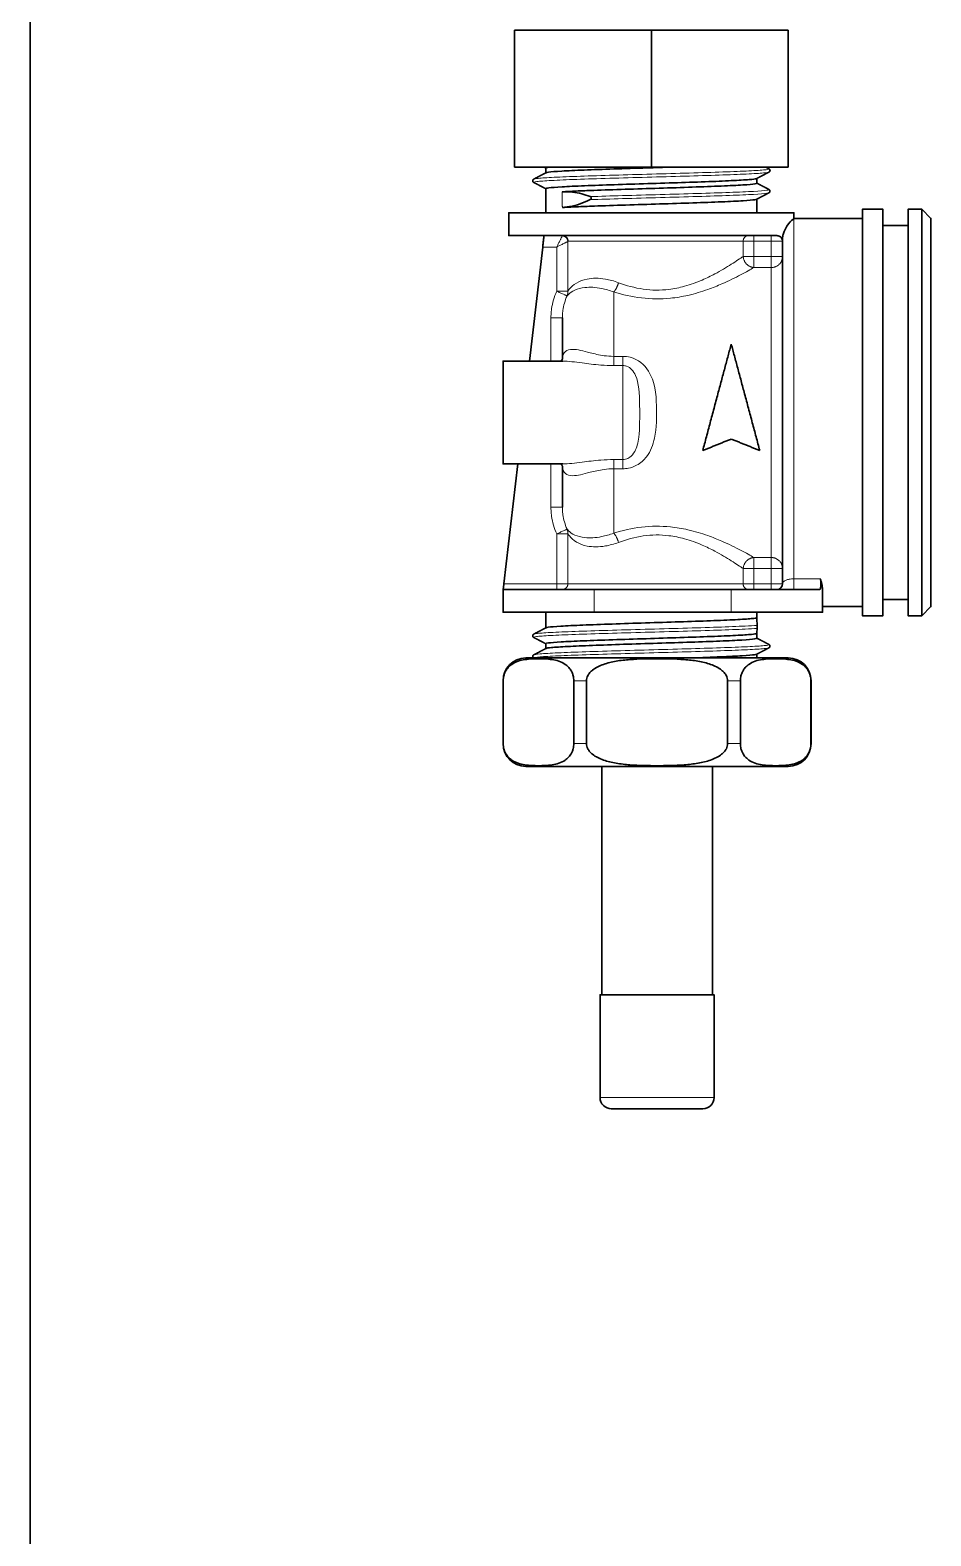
# Model space of a CAD drawing. Header units: millimetres. Extents: x -32 to 178, y -54 to 226.
# Drawn here: x -25.1 to 6.4, y 41.6 to 94.3 of the extents above; entities that cross this region are included whole.
import ezdxf

# ---------------------------------------------------------------- set-up
doc = ezdxf.new("R2010")
doc.units = ezdxf.units.MM
doc.linetypes.add('SOLID', pattern=[0])

# ---------------------------------------------------------------- blocks, each defined once
blk = doc.blocks.new('Simple1Sheet1')
at = {"linetype": 'SOLID', "lineweight": 35}
for p, q in [((-8.165, 89.542), (-8.165, 94.342)), ((-3.365, 94.342), (-8.165, 94.342)), ((-3.365, 89.542), (-3.365, 94.342)), ((1.435, 94.342), (-3.365, 94.342)), ((1.435, 89.542), (1.435, 94.342)), ((-8.165, 89.542), (-3.365, 89.542)), ((-7.065, 89.341), (-7.065, 89.512)), ((-3.365, 89.542), (1.435, 89.542)), ((-7.065, 87.942), (-7.065, 88.786)), ((0.335, 88.975), (0.335, 89.145)), ((0.335, 87.942), (0.335, 88.42)), ((-8.365, 87.942), (-8.365, 87.142)), ((1.635, 87.942), (1.635, 87.742)), ((1.635, 87.742), (4.035, 87.742)), ((4.035, 88.062), (4.755, 88.062)), ((5.635, 88.062), (6.115, 88.062)), ((6.435, 87.742), (6.115, 88.062)), ((4.755, 87.492), (5.635, 87.492)), ((-7.176, 86.742), (-7.637, 82.742)), ((-8.565, 82.742), (-6.464, 82.742)), ((-8.565, 79.142), (-6.464, 79.142)), ((-8.052, 79.142), (-8.537, 74.942)), ((-8.565, 74.742), (-8.565, 73.942)), ((-0.565, 74.742), (-5.365, 74.742)), ((2.635, 74.745), (2.635, 73.942)), ((-7.065, 73.398), (-7.065, 73.942)), ((-5.365, 73.942), (-0.565, 73.942)), ((0.335, 73.757), (0.335, 73.942)), ((2.635, 74.142), (4.035, 74.142)), ((4.755, 74.392), (5.635, 74.392)), ((6.435, 74.142), (6.115, 73.822)), ((4.035, 73.822), (4.755, 73.822)), ((5.635, 73.822), (6.115, 73.822)), ((-7.065, 72.673), (-7.065, 72.843)), ((0.335, 73.202), (0.328, 73.199)), ((0.335, 73.032), (0.335, 73.202)), ((0.335, 72.342), (0.335, 72.477)), ((-8.565, 69.342), (-8.565, 71.542)), ((-8.559, 69.342), (-8.559, 71.542)), ((-6.085, 71.542), (-6.085, 69.342)), ((-5.639, 69.342), (-5.639, 71.542)), ((-0.692, 71.542), (-0.692, 69.342)), ((-0.245, 69.342), (-0.245, 71.542)), ((2.228, 71.542), (2.228, 69.342)), ((2.235, 69.342), (2.235, 71.542)), ((-5.105, 60.542), (-5.105, 68.542)), ((-1.225, 60.542), (-1.225, 68.542)), ((-5.165, 56.942), (-5.165, 60.542)), ((-1.165, 56.942), (-1.165, 60.542))]:
    blk.add_line(p, q, dxfattribs=at)
at = {"color": 196, "linetype": 'SOLID', "lineweight": 9}
for p, q in [((-7.176, 86.742), (-6.684, 86.742)), ((-6.684, 86.742), (-6.684, 85.193)), ((-6.293, 85.193), (-6.293, 86.937)), ((-0.148, 86.942), (-0.148, 86.412)), ((0.229, 86.412), (0.229, 86.942)), ((0.229, 86.942), (0.835, 86.942)), ((0.835, 86.942), (0.835, 86.412)), ((0.835, 86.412), (0.229, 86.412)), ((0.229, 86.021), (0.835, 86.021)), ((-6.885, 84.256), (-6.885, 82.742)), ((-4.365, 82.91), (-4.685, 82.91)), ((-4.685, 82.589), (-4.365, 82.589)), ((-4.365, 79.295), (-4.685, 79.295)), ((-6.885, 79.142), (-6.885, 77.628)), ((-4.685, 78.973), (-4.365, 78.973)), ((-6.684, 76.69), (-6.684, 74.942)), ((-6.293, 74.942), (-6.293, 76.69)), ((-0.148, 75.472), (-0.148, 74.942)), ((0.835, 75.862), (0.229, 75.862)), ((0.229, 74.942), (0.229, 75.472)), ((0.229, 75.472), (0.835, 75.472)), ((0.835, 75.472), (0.835, 74.942)), ((-6.684, 74.942), (-8.537, 74.942)), ((0.835, 74.942), (0.229, 74.942)), ((2.556, 75.113), (1.635, 75.113)), ((-5.365, 73.942), (-5.365, 74.742)), ((-0.565, 74.742), (-0.565, 73.942))]:
    blk.add_line(p, q, dxfattribs=at)
at = {"linetype": 'SOLID', "lineweight": 35}
for centre, radius, start, end in [((1.035, 86.942), 0.2, 67.4785, 90), ((1.035, 74.942), 0.2, 270, 0), ((-7.765, 71.542), 0.8, 90, 180), ((1.435, 71.542), 0.8, 0, 90), ((-7.765, 69.342), 0.8, 180, 270), ((1.435, 69.342), 0.8, 270, 0), ((-4.765, 56.942), 0.4, 180, 270), ((-1.565, 56.942), 0.4, 270, 0)]:
    blk.add_arc(centre, radius, start, end, dxfattribs=at)
at = {"color": 196, "linetype": 'SOLID', "lineweight": 9}
for points, knots in [([(0.756, 89.365), (0.737, 89.356), (0.593, 89.333), (0.02, 89.298), (-0.95, 89.261), (-2.173, 89.223), (-3.52, 89.186), (-4.851, 89.148), (-6.027, 89.111), (-6.925, 89.073), (-7.431, 89.037), (-7.509, 89.014), (-7.487, 89.003)], [18.903641, 18.903641, 18.903641, 18.903641, 19.158693, 19.483416, 19.80814, 20.132864, 20.457587, 20.782311, 21.107034, 21.431758, 21.756482, 22.045233, 22.045233, 22.045233, 22.045233]), ([(0.756, 89.484), (0.759, 89.483), (0.776, 89.469), (0.636, 89.442), (0.018, 89.405), (-0.953, 89.367), (-2.176, 89.33), (-3.524, 89.292), (-4.855, 89.255), (-6.03, 89.217), (-6.927, 89.18), (-7.374, 89.148), (-7.474, 89.128), (-7.487, 89.121)], [18.795471, 18.795471, 18.795471, 18.795471, 18.833969, 19.158693, 19.483416, 19.80814, 20.132864, 20.457587, 20.782311, 21.107034, 21.431758, 21.756482, 21.937065, 21.937065, 21.937065, 21.937065]), ([(0.756, 88.759), (0.775, 88.749), (0.718, 88.727), (0.278, 88.692), (-0.579, 88.655), (-1.728, 88.617), (-3.047, 88.58), (-4.363, 88.543), (-5.162, 88.519), (-5.512, 88.508)], [25.078657, 25.078657, 25.078657, 25.078657, 25.328441, 25.653165, 25.977889, 26.302612, 26.627336, 26.952059, 27.250076, 27.250076, 27.250076, 27.250076]), ([(0.756, 88.64), (0.746, 88.634), (0.666, 88.616), (0.28, 88.586), (-0.576, 88.548), (-1.724, 88.511), (-3.044, 88.473), (-4.361, 88.437), (-5.161, 88.413), (-5.512, 88.401)], [25.186825, 25.186825, 25.186825, 25.186825, 25.328441, 25.653165, 25.977889, 26.302612, 26.627336, 26.952059, 27.250904, 27.250904, 27.250904, 27.250904]), ([(-6.479, 87.142), (-6.48, 87.142), (-6.48, 87.142), (-6.481, 87.141), (-6.482, 87.141), (-6.484, 87.14), (-6.485, 87.139), (-6.487, 87.136), (-6.488, 87.135), (-6.489, 87.133)], [0, 0, 0, 0, 0.0139392, 0.0139392, 0.0362419, 0.0362419, 0.0719263, 0.0719263, 0.1087257, 0.1087257, 0.1087257, 0.1087257]), ([(-6.293, 86.937), (-6.292, 86.938), (-6.291, 86.939), (-6.289, 86.94), (-6.288, 86.941), (-6.287, 86.941), (-6.286, 86.941), (-6.285, 86.942), (-6.285, 86.942), (-6.284, 86.942)], [-0.1087257, -0.1087257, -0.1087257, -0.1087257, -0.0719263, -0.0719263, -0.0362419, -0.0362419, -0.0139392, -0.0139392, 0, 0, 0, 0]), ([(-4.685, 85.167), (-4.383, 85.074), (-4.051, 84.996), (-3.376, 84.918), (-3.032, 84.915), (-2.489, 84.969), (-2.285, 85.004), (-1.965, 85.076), (-1.845, 85.108), (-1.612, 85.177), (-1.498, 85.214), (-1.213, 85.315), (-1.047, 85.382), (-0.646, 85.557), (-0.425, 85.666), (-0.045, 85.865), (0.115, 85.955), (0.229, 86.021)], [-15.461655, -15.461655, -15.461655, -15.461655, -12.845067, -12.845067, -10.30777, -10.30777, -8.721959, -8.721959, -7.730828, -7.730828, -6.739696, -6.739696, -5.153885, -5.153885, -2.616588, -2.616588, 0, 0, 0, 0]), ([(-0.148, 86.412), (-0.25, 86.341), (-0.392, 86.244), (-0.73, 86.029), (-0.926, 85.912), (-1.282, 85.724), (-1.43, 85.652), (-1.684, 85.543), (-1.784, 85.502), (-1.991, 85.428), (-2.098, 85.394), (-2.383, 85.316), (-2.564, 85.279), (-3.047, 85.22), (-3.353, 85.224), (-3.952, 85.308), (-4.247, 85.391), (-4.517, 85.492)], [0, 0, 0, 0, 2.616588, 2.616588, 5.153885, 5.153885, 6.739696, 6.739696, 7.730828, 7.730828, 8.721959, 8.721959, 10.30777, 10.30777, 12.845067, 12.845067, 15.461655, 15.461655, 15.461655, 15.461655]), ([(-4.517, 85.492), (-4.672, 85.551), (-4.828, 85.592), (-5.212, 85.657), (-5.428, 85.655), (-5.91, 85.564), (-6.12, 85.419), (-6.261, 85.241), (-6.278, 85.217), (-6.293, 85.193)], [-11.801846, -11.801846, -11.801846, -11.801846, -10.288789, -10.288789, -7.867897, -7.867897, -3.994471, -3.994471, -3.370455, -3.370455, -3.370455, -3.370455]), ([(-6.684, 85.193), (-6.729, 85.094), (-6.767, 84.991), (-6.826, 84.785), (-6.848, 84.681), (-6.872, 84.511), (-6.879, 84.445), (-6.884, 84.338), (-6.885, 84.297), (-6.885, 84.256)], [-2.411003, -2.411003, -2.411003, -2.411003, -1.594971, -1.594971, -0.803668, -0.803668, -0.309103, -0.309103, 0, 0, 0, 0]), ([(-6.485, 84.256), (-6.485, 84.29), (-6.485, 84.324), (-6.48, 84.412), (-6.475, 84.467), (-6.455, 84.607), (-6.437, 84.692), (-6.388, 84.863), (-6.358, 84.947), (-6.321, 85.029)], [0, 0, 0, 0, 0.309103, 0.309103, 0.803668, 0.803668, 1.594971, 1.594971, 2.411003, 2.411003, 2.411003, 2.411003]), ([(-6.321, 85.029), (-6.307, 85.046), (-6.291, 85.064), (-6.161, 85.194), (-5.968, 85.295), (-5.525, 85.341), (-5.326, 85.332), (-4.972, 85.262), (-4.829, 85.222), (-4.685, 85.167)], [3.370455, 3.370455, 3.370455, 3.370455, 3.994471, 3.994471, 7.867897, 7.867897, 10.288789, 10.288789, 11.801846, 11.801846, 11.801846, 11.801846]), ([(-4.685, 82.91), (-4.798, 82.91), (-4.913, 82.919), (-5.198, 82.958), (-5.363, 82.998), (-5.755, 83.098), (-5.963, 83.155), (-6.337, 83.158), (-6.474, 83.058), (-6.485, 82.817)], [0, 0, 0, 0, 1.130166, 1.130166, 2.938432, 2.938432, 5.831657, 5.831657, 9.587694, 9.587694, 9.587694, 9.587694]), ([(-4.365, 78.973), (-4.301, 78.973), (-4.235, 78.979), (-4.069, 79.012), (-3.973, 79.047), (-3.744, 79.17), (-3.628, 79.275), (-3.388, 79.586), (-3.303, 79.812), (-3.176, 80.411), (-3.174, 80.798), (-3.198, 81.601), (-3.24, 82.033), (-3.608, 82.614), (-3.826, 82.802), (-4.189, 82.899), (-4.278, 82.91), (-4.365, 82.91)], [0, 0, 0, 0, 0.486698, 0.486698, 1.265416, 1.265416, 2.511364, 2.511364, 4.504881, 4.504881, 7.694507, 7.694507, 11.227928, 11.227928, 13.406361, 13.406361, 14.063035, 14.063035, 14.063035, 14.063035]), ([(-6.464, 82.742), (-6.272, 82.742), (-6.046, 82.714), (-5.589, 82.654), (-5.37, 82.624), (-4.988, 82.595), (-4.836, 82.589), (-4.685, 82.589)], [-5.235605, -5.235605, -5.235605, -5.235605, -2.938432, -2.938432, -1.130166, -1.130166, 0, 0, 0, 0]), ([(-4.365, 82.589), (-4.322, 82.589), (-4.277, 82.581), (-4.096, 82.518), (-3.987, 82.396), (-3.803, 81.979), (-3.782, 81.615), (-3.77, 80.799), (-3.77, 80.389), (-3.834, 79.88), (-3.877, 79.712), (-3.997, 79.494), (-4.055, 79.424), (-4.169, 79.343), (-4.217, 79.32), (-4.3, 79.299), (-4.333, 79.295), (-4.365, 79.295)], [-14.063035, -14.063035, -14.063035, -14.063035, -13.406361, -13.406361, -11.227928, -11.227928, -7.694507, -7.694507, -4.504881, -4.504881, -2.511364, -2.511364, -1.265416, -1.265416, -0.486698, -0.486698, 0, 0, 0, 0]), ([(-4.685, 79.295), (-4.836, 79.295), (-4.988, 79.288), (-5.37, 79.259), (-5.589, 79.229), (-6.046, 79.169), (-6.272, 79.142), (-6.464, 79.142)], [-9.766524, -9.766524, -9.766524, -9.766524, -8.636358, -8.636358, -6.828092, -6.828092, -4.530919, -4.530919, -4.530919, -4.530919]), ([(-6.485, 79.066), (-6.474, 78.825), (-6.337, 78.725), (-5.963, 78.729), (-5.755, 78.785), (-5.363, 78.885), (-5.198, 78.925), (-4.913, 78.964), (-4.798, 78.973), (-4.685, 78.973)], [0.178823, 0.178823, 0.178823, 0.178823, 3.934867, 3.934867, 6.828092, 6.828092, 8.636358, 8.636358, 9.766524, 9.766524, 9.766524, 9.766524]), ([(-6.885, 77.628), (-6.885, 77.586), (-6.884, 77.545), (-6.879, 77.438), (-6.872, 77.372), (-6.848, 77.202), (-6.826, 77.098), (-6.767, 76.892), (-6.729, 76.789), (-6.684, 76.69)], [-2.411003, -2.411003, -2.411003, -2.411003, -2.1019, -2.1019, -1.607335, -1.607335, -0.816032, -0.816032, 0, 0, 0, 0]), ([(-6.321, 76.854), (-6.358, 76.936), (-6.388, 77.021), (-6.437, 77.191), (-6.455, 77.276), (-6.475, 77.416), (-6.48, 77.471), (-6.485, 77.559), (-6.485, 77.594), (-6.485, 77.628)], [0, 0, 0, 0, 0.816032, 0.816032, 1.607335, 1.607335, 2.1019, 2.1019, 2.411003, 2.411003, 2.411003, 2.411003]), ([(-4.685, 76.716), (-4.829, 76.662), (-4.972, 76.621), (-5.326, 76.551), (-5.525, 76.542), (-5.968, 76.588), (-6.161, 76.689), (-6.291, 76.819), (-6.307, 76.837), (-6.321, 76.854)], [0, 0, 0, 0, 1.512909, 1.512909, 3.933564, 3.933564, 7.806612, 7.806612, 8.431391, 8.431391, 8.431391, 8.431391]), ([(-6.293, 76.69), (-6.278, 76.666), (-6.261, 76.642), (-6.119, 76.464), (-5.909, 76.319), (-5.428, 76.228), (-5.212, 76.226), (-4.828, 76.291), (-4.672, 76.332), (-4.517, 76.391)], [-8.431391, -8.431391, -8.431391, -8.431391, -7.806612, -7.806612, -3.933564, -3.933564, -1.512909, -1.512909, 0, 0, 0, 0]), ([(0.229, 75.862), (0.115, 75.928), (-0.045, 76.018), (-0.425, 76.217), (-0.646, 76.326), (-1.047, 76.501), (-1.213, 76.568), (-1.498, 76.669), (-1.612, 76.706), (-1.845, 76.775), (-1.965, 76.807), (-2.285, 76.879), (-2.489, 76.914), (-3.032, 76.968), (-3.376, 76.965), (-4.051, 76.887), (-4.383, 76.81), (-4.685, 76.716)], [-15.461653, -15.461653, -15.461653, -15.461653, -12.845066, -12.845066, -10.307769, -10.307769, -8.721958, -8.721958, -7.730826, -7.730826, -6.739695, -6.739695, -5.153884, -5.153884, -2.616587, -2.616587, 0, 0, 0, 0]), ([(-4.517, 76.391), (-4.247, 76.492), (-3.952, 76.575), (-3.353, 76.66), (-3.047, 76.663), (-2.564, 76.604), (-2.383, 76.567), (-2.098, 76.489), (-1.991, 76.455), (-1.784, 76.381), (-1.684, 76.341), (-1.43, 76.231), (-1.282, 76.159), (-0.926, 75.971), (-0.73, 75.854), (-0.392, 75.64), (-0.25, 75.542), (-0.148, 75.472)], [0, 0, 0, 0, 2.616587, 2.616587, 5.153884, 5.153884, 6.739695, 6.739695, 7.730826, 7.730826, 8.721958, 8.721958, 10.307769, 10.307769, 12.845066, 12.845066, 15.461653, 15.461653, 15.461653, 15.461653]), ([(1.635, 75.113), (1.574, 75.113), (1.515, 75.107), (1.425, 75.091), (1.391, 75.081), (1.346, 75.064), (1.332, 75.057), (1.311, 75.046), (1.304, 75.042), (1.291, 75.034), (1.286, 75.029), (1.272, 75.018), (1.265, 75.011), (1.25, 74.994), (1.244, 74.983), (1.236, 74.962), (1.235, 74.952), (1.235, 74.942)], [0, 0, 0, 0, 0.686131, 0.686131, 1.351469, 1.351469, 1.767306, 1.767306, 2.027204, 2.027204, 2.287102, 2.287102, 2.702939, 2.702939, 3.368277, 3.368277, 4.054408, 4.054408, 4.054408, 4.054408]), ([(0.339, 73.376), (0.222, 73.368), (-0.153, 73.348), (-1.004, 73.316), (-2.236, 73.278), (-3.585, 73.241), (-4.912, 73.203), (-6.078, 73.166), (-6.959, 73.128), (-7.439, 73.093), (-7.507, 73.07), (-7.487, 73.059)], [0.457284, 0.457284, 0.457284, 0.457284, 0.649447, 0.974171, 1.298894, 1.623618, 1.948342, 2.273065, 2.597789, 2.922512, 3.195677, 3.195677, 3.195677, 3.195677]), ([(0.339, 73.482), (0.222, 73.475), (-0.154, 73.455), (-1.007, 73.422), (-2.239, 73.385), (-3.589, 73.347), (-4.916, 73.31), (-6.08, 73.272), (-6.961, 73.235), (-7.383, 73.203), (-7.475, 73.185), (-7.487, 73.178)], [0.456462, 0.456462, 0.456462, 0.456462, 0.649447, 0.974171, 1.298894, 1.623618, 1.948342, 2.273065, 2.597789, 2.922512, 3.087509, 3.087509, 3.087509, 3.087509]), ([(0.756, 72.815), (0.776, 72.805), (0.711, 72.782), (0.245, 72.747), (-0.628, 72.71), (-1.788, 72.672), (-3.113, 72.635), (-4.464, 72.597), (-5.7, 72.56), (-6.692, 72.522), (-7.306, 72.487), (-7.467, 72.463), (-7.487, 72.453)], [6.229101, 6.229101, 6.229101, 6.229101, 6.494472, 6.819196, 7.143919, 7.468643, 7.793367, 8.11809, 8.442814, 8.767537, 9.092261, 9.370694, 9.370694, 9.370694, 9.370694]), ([(0.756, 72.697), (0.745, 72.69), (0.657, 72.672), (0.247, 72.641), (-0.626, 72.603), (-1.785, 72.566), (-3.109, 72.528), (-4.46, 72.491), (-5.697, 72.453), (-6.69, 72.416), (-7.332, 72.379), (-7.486, 72.354), (-7.493, 72.342)], [6.337269, 6.337269, 6.337269, 6.337269, 6.494472, 6.819196, 7.143919, 7.468643, 7.793367, 8.11809, 8.442814, 8.767537, 9.092261, 9.410981, 9.410981, 9.410981, 9.410981])]:
    blk.add_open_spline(points, degree=3, knots=knots, dxfattribs=at)
at = {"linetype": 'SOLID', "lineweight": 35}
for points, degree in [([(-7.487, 89.121), (-7.402, 89.166), (-7.316, 89.211), (-7.23, 89.256), (-7.144, 89.3), (-7.059, 89.345)], 1), ([(-7.065, 89.508), (-7.13, 89.542)], 1), ([(0.756, 89.365), (0.671, 89.321), (0.585, 89.276), (0.499, 89.231), (0.414, 89.187), (0.328, 89.142)], 1), ([(-6.496, 88.677), (-6.493, 88.678), (-6.49, 88.678), (-6.486, 88.678)], 3), ([(0.756, 88.64), (0.671, 88.595), (0.585, 88.55), (0.499, 88.506), (0.414, 88.461), (0.328, 88.416)], 1), ([(1.111, 87.126), (1.088, 87.136), (1.062, 87.142), (1.037, 87.142)], 3), ([(-7.487, 73.178), (-7.402, 73.223), (-7.316, 73.268), (-7.23, 73.312), (-7.144, 73.357), (-7.059, 73.402)], 1), ([(-7.487, 72.453), (-7.402, 72.497), (-7.316, 72.542), (-7.23, 72.587), (-7.144, 72.631), (-7.059, 72.676)], 1), ([(0.756, 72.697), (0.671, 72.652), (0.585, 72.607), (0.499, 72.562), (0.414, 72.518), (0.328, 72.473)], 1)]:
    blk.add_open_spline(points, degree=degree, dxfattribs=at)
for points, degree, knots in [([(-6.941, 89.542), (-6.984, 89.536), (-7.046, 89.526), (-7.065, 89.516), (-7.065, 89.512)], 3, [15.4504929, 15.4504929, 15.4504929, 15.4504929, 15.5867331, 15.7103539, 15.7103539, 15.7103539, 15.7103539]), ([(-7.059, 89.345), (-7.046, 89.352), (-6.957, 89.371), (-6.562, 89.402), (-5.76, 89.44), (-4.707, 89.477), (-3.628, 89.511), (-2.939, 89.533), (-2.659, 89.542)], 3, [-21.928913, -21.928913, -21.928913, -21.928913, -21.756482, -21.431758, -21.107034, -20.782311, -20.457587, -20.225807, -20.225807, -20.225807, -20.225807]), ([(0.646, 89.542), (0.671, 89.529), (0.756, 89.484)], 1, [0.8978426, 0.8978426, 0.9663499, 1.2079374, 1.2079374]), ([(0.756, 89.484), (0.765, 89.479), (0.776, 89.47), (0.788, 89.453), (0.794, 89.429), (0.792, 89.409), (0.786, 89.392), (0.769, 89.374), (0.756, 89.365)], 1, [0, 0, 0.139534, 0.279068, 0.429508, 0.566065, 0.672456, 0.778848, 0.97782, 1.173627, 1.173627]), ([(-7.487, 89.003), (-7.496, 89.008), (-7.507, 89.017), (-7.519, 89.034), (-7.525, 89.058), (-7.523, 89.078), (-7.516, 89.095), (-7.5, 89.113), (-7.487, 89.121)], 1, [0, 0, 0.139534, 0.279068, 0.429508, 0.566065, 0.672456, 0.778848, 0.97782, 1.173627, 1.173627]), ([(-7.065, 88.783), (-7.144, 88.824), (-7.23, 88.868), (-7.316, 88.913), (-7.402, 88.958), (-7.487, 89.003)], 1, [0.018678, 0.018678, 0.241587, 0.483175, 0.724762, 0.96635, 1.207937, 1.207937]), ([(0.328, 89.142), (0.31, 89.132), (0.18, 89.11), (-0.326, 89.076), (-1.194, 89.038), (-2.289, 89.001), (-3.497, 88.963), (-4.69, 88.926), (-5.746, 88.888), (-6.552, 88.851), (-6.983, 88.817), (-7.065, 88.795), (-7.065, 88.786)], 3, [18.911791, 18.911791, 18.911791, 18.911791, 19.158693, 19.483416, 19.80814, 20.132864, 20.457587, 20.782311, 21.107034, 21.431758, 21.756482, 21.99354, 21.99354, 21.99354, 21.99354]), ([(-6.486, 88.678), (-6.346, 88.686), (-6.015, 88.703), (-5.291, 88.731), (-4.3, 88.765), (-3.088, 88.802), (-1.904, 88.84), (-0.873, 88.877), (-0.103, 88.915), (0.271, 88.947), (0.335, 88.968), (0.335, 88.975)], 3, [-27.704966, -27.704966, -27.704966, -27.704966, -27.493265, -27.276783, -26.952059, -26.627336, -26.302612, -25.977889, -25.653165, -25.328441, -25.13035, -25.13035, -25.13035, -25.13035]), ([(-6.486, 88.678), (-6.485, 88.678), (-6.484, 88.678), (-6.478, 88.678), (-6.473, 88.679), (-6.465, 88.679), (-6.461, 88.679), (-6.239, 88.688), (-6.025, 88.662), (-5.709, 88.578), (-5.61, 88.546), (-5.512, 88.508)], 3, [-4.601489, -4.601489, -4.601489, -4.601489, -4.581284, -4.581284, -4.519363, -4.519363, -4.467058, -4.467058, -1.405551, -1.405551, 0, 0, 0, 0]), ([(0.335, 88.979), (0.414, 88.937), (0.499, 88.893), (0.585, 88.848), (0.671, 88.803), (0.756, 88.759)], 1, [0.018678, 0.018678, 0.241587, 0.483175, 0.724762, 0.96635, 1.207937, 1.207937]), ([(0.756, 88.759), (0.765, 88.753), (0.776, 88.744), (0.788, 88.727), (0.794, 88.703), (0.792, 88.683), (0.786, 88.667), (0.769, 88.648), (0.756, 88.64)], 1, [0, 0, 0.139534, 0.279068, 0.429508, 0.566065, 0.672456, 0.778848, 0.97782, 1.173627, 1.173627]), ([(0.328, 88.416), (0.318, 88.411), (0.247, 88.393), (-0.094, 88.363), (-0.86, 88.326), (-1.888, 88.288), (-3.07, 88.251), (-4.283, 88.213), (-5.276, 88.18), (-6.007, 88.151), (-6.343, 88.134), (-6.486, 88.126)], 3, [25.194977, 25.194977, 25.194977, 25.194977, 25.328441, 25.653165, 25.977889, 26.302612, 26.627336, 26.952059, 27.276783, 27.493265, 27.709747, 27.709747, 27.709747, 27.709747]), ([(-5.512, 88.401), (-5.747, 88.289), (-5.985, 88.203), (-6.248, 88.154), (-6.268, 88.151), (-6.3, 88.146), (-6.312, 88.144), (-6.337, 88.14), (-6.35, 88.139), (-6.384, 88.135), (-6.404, 88.132), (-6.436, 88.13), (-6.447, 88.129), (-6.466, 88.127), (-6.473, 88.127), (-6.482, 88.126), (-6.484, 88.126), (-6.486, 88.126)], 3, [-4.628622, -4.628622, -4.628622, -4.628622, -1.210147, -1.210147, -0.927132, -0.927132, -0.759927, -0.759927, -0.57481, -0.57481, -0.290191, -0.290191, -0.12884, -0.12884, -0.028619, -0.028619, 0, 0, 0, 0]), ([(-5.512, 88.508), (-5.505, 88.505), (-5.498, 88.501), (-5.487, 88.491), (-5.483, 88.487), (-5.478, 88.478), (-5.477, 88.474), (-5.475, 88.466), (-5.474, 88.463), (-5.474, 88.455), (-5.474, 88.452), (-5.475, 88.443), (-5.477, 88.439), (-5.481, 88.428), (-5.485, 88.422), (-5.496, 88.41), (-5.504, 88.405), (-5.512, 88.401)], 3, [-0.4765654, -0.4765654, -0.4765654, -0.4765654, -0.3743824, -0.3743824, -0.3121981, -0.3121981, -0.2753566, -0.2753566, -0.2470336, -0.2470336, -0.2181735, -0.2181735, -0.1803942, -0.1803942, -0.1119927, -0.1119927, 0, 0, 0, 0]), ([(1.635, 87.742), (1.635, 87.742), (1.634, 87.741), (1.632, 87.74), (1.63, 87.738), (1.619, 87.73), (1.607, 87.721), (1.542, 87.666), (1.463, 87.589), (1.349, 87.416), (1.314, 87.348), (1.27, 87.236), (1.257, 87.193), (1.247, 87.148), (1.246, 87.145), (1.246, 87.142)], 3, [-12.168305, -12.168305, -12.168305, -12.168305, -11.974582, -11.974582, -11.679212, -11.679212, -11.01652, -11.01652, -9.048618, -9.048618, -7.969158, -7.969158, -7.282318, -7.282318, -7.228722, -7.228722, -7.228722, -7.228722]), ([(1.235, 86.942), (1.235, 86.951), (1.234, 86.961), (1.231, 86.979), (1.229, 86.988), (1.22, 87.022), (1.207, 87.044), (1.175, 87.089), (1.149, 87.109), (1.118, 87.124), (1.114, 87.125), (1.111, 87.126)], 3, [2.4258298, 2.4258298, 2.4258298, 2.4258298, 2.4950404, 2.4950404, 2.564251, 2.564251, 2.8028843, 2.8028843, 3.2509627, 3.2509627, 3.3020786, 3.3020786, 3.3020786, 3.3020786]), ([(1.246, 87.142), (1.244, 87.134), (1.243, 87.126), (1.238, 87.095), (1.235, 87.071), (1.235, 87.042), (1.235, 87.038), (1.235, 87.034)], 3, [-4.1130669, -4.1130669, -4.1130669, -4.1130669, -4.011428, -4.011428, -3.7137376, -3.7137376, -3.6656096, -3.6656096, -3.6656096, -3.6656096]), ([(-6.55, 82.742), (-6.547, 82.743), (-6.527, 82.759), (-6.507, 82.78), (-6.493, 82.801), (-6.482, 82.825), (-6.482, 82.824)], 1, [1.706667, 1.706667, 1.747988, 2.053903, 2.359819, 2.665735, 2.970812, 3.250268, 3.250268]), ([(-6.482, 79.059), (-6.482, 79.058), (-6.494, 79.084), (-6.523, 79.125), (-6.55, 79.142)], 1, [0.672242, 0.672242, 0.966632, 1.293219, 1.760386, 2.215599, 2.215599]), ([(2.556, 75.113), (2.56, 75.104), (2.563, 75.094), (2.569, 75.065), (2.572, 75.043), (2.576, 74.994), (2.577, 74.967), (2.577, 74.917), (2.576, 74.89), (2.572, 74.841), (2.569, 74.818), (2.561, 74.783), (2.556, 74.767), (2.545, 74.747), (2.538, 74.742), (2.532, 74.742)], 3, [-2.030952, -2.030952, -2.030952, -2.030952, -1.910845, -1.910845, -1.721671, -1.721671, -1.532498, -1.532498, -1.344543, -1.344543, -1.156588, -1.156588, -0.962837, -0.962837, -0.769086, -0.769086, -0.769086, -0.769086]), ([(2.556, 75.113), (2.579, 75.053), (2.597, 74.996), (2.625, 74.875), (2.635, 74.808), (2.635, 74.745)], 3, [4.672663, 4.672663, 4.672663, 4.672663, 5.529617, 5.529617, 6.613271, 6.613271, 6.613271, 6.613271]), ([(-7.059, 73.402), (-7.047, 73.408), (-6.965, 73.426), (-6.592, 73.457), (-5.805, 73.495), (-4.762, 73.532), (-3.573, 73.57), (-2.363, 73.607), (-1.257, 73.645), (-0.372, 73.682), (0.2, 73.72), (0.334, 73.745), (0.335, 73.757)], 3, [-3.079357, -3.079357, -3.079357, -3.079357, -2.922512, -2.597789, -2.273065, -1.948342, -1.623618, -1.298894, -0.974171, -0.649447, -0.324724, 0, 0, 0, 0]), ([(0.339, 73.482), (0.338, 73.6), (0.337, 73.689), (0.335, 73.737), (0.335, 73.741), (0.335, 73.747), (0.335, 73.748), (0.335, 73.752), (0.335, 73.755), (0.335, 73.757), (0.335, 73.757), (0.335, 73.757)], 3, [-4.610367, -4.610367, -4.610367, -4.610367, -1.021723, -1.021723, -0.61332, -0.61332, -0.410616, -0.410616, -0.073287, -0.073287, 0, 0, 0, 0]), ([(0.335, 73.202), (0.336, 73.203), (0.337, 73.229), (0.338, 73.305), (0.338, 73.338), (0.339, 73.376)], 3, [-4.044216, -4.044216, -4.044216, -4.044216, -1.405598, -1.405598, 0, 0, 0, 0]), ([(0.339, 73.376), (0.339, 73.378), (0.339, 73.381), (0.339, 73.388), (0.339, 73.392), (0.339, 73.401), (0.339, 73.405), (0.339, 73.413), (0.339, 73.416), (0.339, 73.424), (0.339, 73.427), (0.339, 73.435), (0.339, 73.44), (0.339, 73.449), (0.339, 73.454), (0.339, 73.464), (0.339, 73.468), (0.339, 73.476), (0.339, 73.479), (0.339, 73.482)], 3, [-0.5589773, -0.5589773, -0.5589773, -0.5589773, -0.4581255, -0.4581255, -0.3749694, -0.3749694, -0.319713, -0.319713, -0.2815391, -0.2815391, -0.2458726, -0.2458726, -0.2036478, -0.2036478, -0.1438802, -0.1438802, -0.0783683, -0.0783683, 0, 0, 0, 0]), ([(-7.487, 73.059), (-7.496, 73.065), (-7.507, 73.074), (-7.519, 73.091), (-7.525, 73.115), (-7.523, 73.135), (-7.516, 73.151), (-7.5, 73.17), (-7.487, 73.178)], 1, [0, 0, 0.139534, 0.279068, 0.429508, 0.566065, 0.672456, 0.778848, 0.97782, 1.173627, 1.173627]), ([(-7.065, 72.839), (-7.144, 72.881), (-7.23, 72.925), (-7.316, 72.97), (-7.402, 73.015), (-7.487, 73.059)], 1, [0.018678, 0.018678, 0.241587, 0.483175, 0.724762, 0.96635, 1.207937, 1.207937]), ([(0.328, 73.199), (0.309, 73.189), (0.17, 73.166), (-0.361, 73.131), (-1.242, 73.093), (-2.345, 73.056), (-3.555, 73.018), (-4.745, 72.981), (-5.791, 72.943), (-6.583, 72.906), (-6.991, 72.872), (-7.065, 72.851), (-7.065, 72.843)], 3, [0.062236, 0.062236, 0.062236, 0.062236, 0.324724, 0.649447, 0.974171, 1.298894, 1.623618, 1.948342, 2.273065, 2.597789, 2.922512, 3.143983, 3.143983, 3.143983, 3.143983]), ([(-7.059, 72.676), (-7.039, 72.687), (-6.896, 72.709), (-6.352, 72.745), (-5.464, 72.782), (-4.357, 72.82), (-3.146, 72.857), (-1.958, 72.895), (-0.918, 72.932), (-0.133, 72.97), (0.264, 73.003), (0.335, 73.024), (0.335, 73.032)], 3, [-9.362542, -9.362542, -9.362542, -9.362542, -9.092261, -8.767537, -8.442814, -8.11809, -7.793367, -7.468643, -7.143919, -6.819196, -6.494472, -6.280795, -6.280795, -6.280795, -6.280795]), ([(0.335, 73.035), (0.414, 72.994), (0.499, 72.95), (0.585, 72.905), (0.671, 72.86), (0.756, 72.815)], 1, [0.018678, 0.018678, 0.241587, 0.483175, 0.724762, 0.96635, 1.207937, 1.207937]), ([(0.756, 72.815), (0.765, 72.81), (0.776, 72.801), (0.788, 72.784), (0.794, 72.76), (0.792, 72.74), (0.786, 72.723), (0.769, 72.705), (0.756, 72.697)], 1, [0, 0, 0.139534, 0.279068, 0.429508, 0.566065, 0.672456, 0.778848, 0.97782, 1.173627, 1.173627]), ([(-8.559, 71.542), (-8.559, 71.571), (-8.557, 71.603), (-8.549, 71.665), (-8.543, 71.695), (-8.528, 71.757), (-8.515, 71.794), (-8.486, 71.86), (-8.47, 71.89), (-8.428, 71.959), (-8.396, 71.999), (-8.329, 72.067), (-8.294, 72.095), (-8.191, 72.168), (-8.116, 72.203), (-7.96, 72.256), (-7.879, 72.273), (-7.717, 72.298), (-7.635, 72.306), (-7.475, 72.314), (-7.397, 72.316), (-7.322, 72.316), (-7.248, 72.316), (-7.169, 72.314), (-7.009, 72.306), (-6.928, 72.298), (-6.765, 72.273), (-6.685, 72.256), (-6.529, 72.203), (-6.453, 72.168), (-6.351, 72.095), (-6.316, 72.067), (-6.249, 71.999), (-6.217, 71.959), (-6.175, 71.89), (-6.158, 71.86), (-6.13, 71.794), (-6.117, 71.757), (-6.101, 71.695), (-6.095, 71.665), (-6.087, 71.603), (-6.085, 71.571), (-6.085, 71.542)], 3, [-6.559955, -6.559955, -6.559955, -6.559955, -6.338842, -6.338842, -6.117729, -6.117729, -5.814811, -5.814811, -5.511893, -5.511893, -4.997102, -4.997102, -4.482312, -4.482312, -3.361734, -3.361734, -2.241156, -2.241156, -1.120578, -1.120578, 0, 0, 0, 1.120578, 1.120578, 2.241156, 2.241156, 3.361734, 3.361734, 4.482312, 4.482312, 4.997102, 4.997102, 5.511893, 5.511893, 5.814811, 5.814811, 6.117729, 6.117729, 6.338842, 6.338842, 6.559955, 6.559955, 6.559955, 6.559955]), ([(-7.5, 72.342), (-7.506, 72.347), (-7.519, 72.365), (-7.525, 72.389), (-7.523, 72.409), (-7.516, 72.426), (-7.5, 72.444), (-7.487, 72.453)], 1, [0.1849391, 0.1849391, 0.2790679, 0.4295078, 0.566065, 0.6724565, 0.778848, 0.9778201, 1.173627, 1.173627]), ([(-5.639, 71.542), (-5.639, 71.571), (-5.635, 71.603), (-5.62, 71.665), (-5.608, 71.695), (-5.576, 71.757), (-5.551, 71.794), (-5.493, 71.86), (-5.461, 71.89), (-5.376, 71.959), (-5.312, 71.999), (-5.179, 72.067), (-5.109, 72.095), (-4.903, 72.168), (-4.752, 72.203), (-4.441, 72.256), (-4.279, 72.273), (-3.955, 72.298), (-3.792, 72.306), (-3.472, 72.314), (-3.315, 72.316), (-3.165, 72.316), (-3.016, 72.316), (-2.859, 72.314), (-2.539, 72.306), (-2.376, 72.298), (-2.052, 72.273), (-1.89, 72.256), (-1.578, 72.203), (-1.428, 72.168), (-1.222, 72.095), (-1.152, 72.067), (-1.018, 71.999), (-0.955, 71.959), (-0.87, 71.89), (-0.838, 71.86), (-0.78, 71.794), (-0.755, 71.757), (-0.723, 71.695), (-0.711, 71.665), (-0.695, 71.603), (-0.692, 71.571), (-0.692, 71.542)], 3, [-6.559955, -6.559955, -6.559955, -6.559955, -6.338842, -6.338842, -6.117729, -6.117729, -5.814811, -5.814811, -5.511893, -5.511893, -4.997102, -4.997102, -4.482312, -4.482312, -3.361734, -3.361734, -2.241156, -2.241156, -1.120578, -1.120578, 0, 0, 0, 1.120578, 1.120578, 2.241156, 2.241156, 3.361734, 3.361734, 4.482312, 4.482312, 4.997102, 4.997102, 5.511893, 5.511893, 5.814811, 5.814811, 6.117729, 6.117729, 6.338842, 6.338842, 6.559955, 6.559955, 6.559955, 6.559955]), ([(0.328, 72.473), (0.317, 72.467), (0.239, 72.449), (-0.123, 72.418), (-0.904, 72.381), (-1.612, 72.355), (-2.002, 72.342), (-2.019, 72.342)], 3, [6.345421, 6.345421, 6.345421, 6.345421, 6.494472, 6.819196, 7.143919, 7.468643, 7.483941, 7.483941, 7.483941, 7.483941]), ([(-0.245, 71.542), (-0.245, 71.571), (-0.244, 71.603), (-0.236, 71.665), (-0.23, 71.695), (-0.214, 71.757), (-0.201, 71.794), (-0.172, 71.86), (-0.156, 71.89), (-0.114, 71.959), (-0.082, 71.999), (-0.015, 72.067), (0.02, 72.095), (0.123, 72.168), (0.198, 72.203), (0.354, 72.256), (0.435, 72.273), (0.597, 72.298), (0.678, 72.306), (0.838, 72.314), (0.917, 72.316), (0.991, 72.316), (1.066, 72.316), (1.145, 72.314), (1.305, 72.306), (1.386, 72.298), (1.548, 72.273), (1.629, 72.256), (1.785, 72.203), (1.86, 72.168), (1.963, 72.095), (1.998, 72.067), (2.065, 71.999), (2.097, 71.959), (2.139, 71.89), (2.155, 71.86), (2.184, 71.794), (2.197, 71.757), (2.213, 71.695), (2.219, 71.665), (2.227, 71.603), (2.228, 71.571), (2.228, 71.542)], 3, [-6.559955, -6.559955, -6.559955, -6.559955, -6.338842, -6.338842, -6.117729, -6.117729, -5.814811, -5.814811, -5.511893, -5.511893, -4.997102, -4.997102, -4.482312, -4.482312, -3.361734, -3.361734, -2.241156, -2.241156, -1.120578, -1.120578, 0, 0, 0, 1.120578, 1.120578, 2.241156, 2.241156, 3.361734, 3.361734, 4.482312, 4.482312, 4.997102, 4.997102, 5.511893, 5.511893, 5.814811, 5.814811, 6.117729, 6.117729, 6.338842, 6.338842, 6.559955, 6.559955, 6.559955, 6.559955]), ([(-6.085, 69.342), (-6.085, 69.312), (-6.087, 69.28), (-6.095, 69.218), (-6.101, 69.188), (-6.117, 69.126), (-6.13, 69.089), (-6.158, 69.023), (-6.175, 68.993), (-6.217, 68.924), (-6.249, 68.884), (-6.316, 68.816), (-6.351, 68.788), (-6.453, 68.716), (-6.529, 68.68), (-6.685, 68.627), (-6.765, 68.61), (-6.928, 68.585), (-7.009, 68.578), (-7.169, 68.569), (-7.248, 68.567), (-7.322, 68.567), (-7.397, 68.567), (-7.475, 68.569), (-7.635, 68.578), (-7.717, 68.585), (-7.879, 68.61), (-7.96, 68.627), (-8.116, 68.68), (-8.191, 68.716), (-8.294, 68.788), (-8.329, 68.816), (-8.396, 68.884), (-8.428, 68.924), (-8.47, 68.993), (-8.486, 69.023), (-8.515, 69.089), (-8.528, 69.126), (-8.543, 69.188), (-8.549, 69.218), (-8.557, 69.28), (-8.559, 69.312), (-8.559, 69.342)], 3, [-6.559955, -6.559955, -6.559955, -6.559955, -6.338842, -6.338842, -6.117729, -6.117729, -5.814811, -5.814811, -5.511893, -5.511893, -4.997102, -4.997102, -4.482312, -4.482312, -3.361734, -3.361734, -2.241156, -2.241156, -1.120578, -1.120578, 0, 0, 0, 1.120578, 1.120578, 2.241156, 2.241156, 3.361734, 3.361734, 4.482312, 4.482312, 4.997102, 4.997102, 5.511893, 5.511893, 5.814811, 5.814811, 6.117729, 6.117729, 6.338842, 6.338842, 6.559955, 6.559955, 6.559955, 6.559955]), ([(-0.692, 69.342), (-0.692, 69.312), (-0.695, 69.28), (-0.711, 69.218), (-0.723, 69.188), (-0.755, 69.126), (-0.78, 69.089), (-0.838, 69.023), (-0.87, 68.993), (-0.955, 68.924), (-1.018, 68.884), (-1.152, 68.816), (-1.222, 68.788), (-1.428, 68.716), (-1.578, 68.68), (-1.89, 68.627), (-2.052, 68.61), (-2.376, 68.585), (-2.539, 68.578), (-2.859, 68.569), (-3.016, 68.567), (-3.165, 68.567), (-3.315, 68.567), (-3.472, 68.569), (-3.792, 68.578), (-3.955, 68.585), (-4.279, 68.61), (-4.441, 68.627), (-4.752, 68.68), (-4.903, 68.716), (-5.109, 68.788), (-5.179, 68.816), (-5.312, 68.884), (-5.376, 68.924), (-5.461, 68.993), (-5.493, 69.023), (-5.551, 69.089), (-5.576, 69.126), (-5.608, 69.188), (-5.62, 69.218), (-5.635, 69.28), (-5.639, 69.312), (-5.639, 69.342)], 3, [-6.559955, -6.559955, -6.559955, -6.559955, -6.338842, -6.338842, -6.117729, -6.117729, -5.814811, -5.814811, -5.511893, -5.511893, -4.997102, -4.997102, -4.482312, -4.482312, -3.361734, -3.361734, -2.241156, -2.241156, -1.120578, -1.120578, 0, 0, 0, 1.120578, 1.120578, 2.241156, 2.241156, 3.361734, 3.361734, 4.482312, 4.482312, 4.997102, 4.997102, 5.511893, 5.511893, 5.814811, 5.814811, 6.117729, 6.117729, 6.338842, 6.338842, 6.559955, 6.559955, 6.559955, 6.559955]), ([(2.228, 69.342), (2.228, 69.312), (2.227, 69.28), (2.219, 69.218), (2.213, 69.188), (2.197, 69.126), (2.184, 69.089), (2.155, 69.023), (2.139, 68.993), (2.097, 68.924), (2.065, 68.884), (1.998, 68.816), (1.963, 68.788), (1.86, 68.716), (1.785, 68.68), (1.629, 68.627), (1.548, 68.61), (1.386, 68.585), (1.305, 68.578), (1.145, 68.569), (1.066, 68.567), (0.991, 68.567), (0.917, 68.567), (0.838, 68.569), (0.678, 68.578), (0.597, 68.585), (0.435, 68.61), (0.354, 68.627), (0.198, 68.68), (0.123, 68.716), (0.02, 68.788), (-0.015, 68.816), (-0.082, 68.884), (-0.114, 68.924), (-0.156, 68.993), (-0.172, 69.023), (-0.201, 69.089), (-0.214, 69.126), (-0.23, 69.188), (-0.236, 69.218), (-0.244, 69.28), (-0.245, 69.312), (-0.245, 69.342)], 3, [-6.559955, -6.559955, -6.559955, -6.559955, -6.338842, -6.338842, -6.117729, -6.117729, -5.814811, -5.814811, -5.511893, -5.511893, -4.997102, -4.997102, -4.482312, -4.482312, -3.361734, -3.361734, -2.241156, -2.241156, -1.120578, -1.120578, 0, 0, 0, 1.120578, 1.120578, 2.241156, 2.241156, 3.361734, 3.361734, 4.482312, 4.482312, 4.997102, 4.997102, 5.511893, 5.511893, 5.814811, 5.814811, 6.117729, 6.117729, 6.338842, 6.338842, 6.559955, 6.559955, 6.559955, 6.559955])]:
    blk.add_open_spline(points, degree=degree, knots=knots, dxfattribs=at)
at = {"color": 196, "linetype": 'SOLID', "lineweight": 9}
for points, weights in [([(-6.491, 88.402), (-6.494, 88.539), (-6.496, 88.677)], [1, 0.999999285642, 1]), ([(-6.486, 88.126), (-6.489, 88.264), (-6.491, 88.402)], [1, 0.999999285642, 1]), ([(-6.489, 87.133), (-6.523, 87.064), (-6.684, 86.742)], [1, 0.778174501995, 1]), ([(-6.489, 87.133), (-6.302, 87.124), (-6.293, 86.937)], [1, 0.722692154805, 1]), ([(-6.479, 87.142), (-6.284, 87.142), (-6.284, 86.942)], [1, 0.707106781187, 1]), ([(-0.148, 86.942), (-0.148, 87.142), (0.04, 87.142)], [1, 0.707106781187, 1]), ([(0.229, 86.942), (0.229, 87.142), (0.229, 87.142)], [1, 0.707106781187, 1]), ([(0.835, 86.942), (0.835, 87.142), (0.835, 87.142)], [1, 0.707106781187, 1]), ([(-6.684, 86.742), (-6.361, 86.903), (-6.293, 86.937)], [1, 0.778174501995, 1]), ([(-0.148, 86.942), (-0.054, 86.942), (0.229, 86.942)], [1, 0.816496580928, 1]), ([(0.835, 86.942), (1.235, 86.942), (1.235, 86.942)], [1, 0.707106781187, 1]), ([(0.229, 86.412), (-0.054, 86.412), (-0.148, 86.412)], [1, 0.816496580928, 1]), ([(0.229, 86.021), (-0.123, 86.047), (-0.148, 86.412)], [1, 0.731925054712, 1]), ([(0.229, 86.412), (0.229, 86.09), (0.229, 86.021)], [1, 0.779193722474, 1]), ([(1.235, 86.412), (1.235, 86.021), (0.835, 86.021)], [1, 0.707106781187, 1]), ([(1.235, 86.412), (1.235, 86.412), (0.835, 86.412)], [1, 0.707106781187, 1]), ([(0.835, 86.021), (0.835, 86.09), (0.835, 86.412)], [1, 0.779193722474, 1]), ([(-4.517, 85.492), (-4.575, 85.28), (-4.685, 85.167)], [1, 0.874143571804, 1]), ([(-6.321, 85.029), (-6.346, 85.04), (-6.684, 85.193)], [1, 0.732634124524, 1]), ([(-6.684, 85.193), (-6.361, 85.193), (-6.293, 85.193)], [1, 0.778174502052, 1]), ([(-6.321, 85.029), (-6.288, 85.107), (-6.293, 85.193)], [1, 0.975606156555, 1]), ([(-4.685, 82.91), (-4.685, 84.295), (-4.685, 85.167)], [1, 0.961002998901, 1]), ([(-6.485, 84.256), (-6.485, 84.256), (-6.885, 84.256)], [1, 0.707106781187, 1]), ([(-4.685, 82.91), (-4.685, 82.686), (-4.685, 82.589)], [1, 0.927315368741, 1]), ([(-4.365, 82.91), (-4.365, 82.686), (-4.365, 82.589)], [1, 0.927315368788, 1]), ([(-4.685, 79.295), (-4.685, 79.197), (-4.685, 78.973)], [1, 0.927315368741, 1]), ([(-4.365, 79.295), (-4.365, 79.197), (-4.365, 78.973)], [1, 0.927315368741, 1]), ([(-4.685, 76.716), (-4.685, 77.588), (-4.685, 78.973)], [1, 0.961002998901, 1]), ([(-6.885, 77.628), (-6.485, 77.628), (-6.485, 77.628)], [1, 0.707106781187, 1]), ([(-6.684, 76.69), (-6.346, 76.843), (-6.321, 76.854)], [1, 0.73263412477, 1]), ([(-6.293, 76.69), (-6.361, 76.69), (-6.684, 76.69)], [1, 0.778174502052, 1]), ([(-6.293, 76.69), (-6.288, 76.776), (-6.321, 76.854)], [1, 0.975606156555, 1]), ([(-4.685, 76.716), (-4.575, 76.603), (-4.517, 76.391)], [1, 0.874143571804, 1]), ([(-0.148, 75.472), (-0.123, 75.836), (0.229, 75.862)], [1, 0.731925054711, 1]), ([(-0.148, 75.472), (-0.054, 75.472), (0.229, 75.472)], [1, 0.816496580928, 1]), ([(0.229, 75.862), (0.229, 75.793), (0.229, 75.472)], [1, 0.779193722474, 1]), ([(0.835, 75.472), (0.835, 75.793), (0.835, 75.862)], [1, 0.779193722474, 1]), ([(0.835, 75.862), (1.235, 75.862), (1.235, 75.472)], [1, 0.707106781187, 1]), ([(0.835, 75.472), (1.235, 75.472), (1.235, 75.472)], [1, 0.707106781187, 1]), ([(-6.293, 74.942), (-6.361, 74.942), (-6.684, 74.942)], [1, 0.778174501995, 1]), ([(-6.684, 74.942), (-6.684, 74.742), (-6.684, 74.742)], [1, 0.707106781186, 1]), ([(-6.293, 74.942), (-6.293, 74.742), (-6.489, 74.742)], [1, 0.707106781187, 1]), ([(-0.148, 74.942), (-0.148, 74.742), (0.04, 74.742)], [1, 0.707106781186, 1]), ([(0.229, 74.942), (-0.054, 74.942), (-0.148, 74.942)], [1, 0.816496580928, 1]), ([(0.229, 74.942), (0.229, 74.742), (0.229, 74.742)], [1, 0.707106781187, 1]), ([(0.835, 74.942), (0.835, 74.742), (0.835, 74.742)], [1, 0.707106781187, 1]), ([(1.235, 74.942), (1.235, 74.942), (0.835, 74.942)], [1, 0.707106781187, 1]), ([(-8.565, 71.542), (-8.565, 71.542), (-8.559, 71.542)], [1, 0.999715405162, 1]), ([(-6.085, 71.542), (-5.869, 71.542), (-5.639, 71.542)], [1, 0.998861782565, 1]), ([(-0.692, 71.542), (-0.462, 71.542), (-0.245, 71.542)], [1, 0.998861782565, 1]), ([(2.228, 71.542), (2.235, 71.542), (2.235, 71.542)], [1, 0.999715404051, 1]), ([(-8.559, 69.342), (-8.565, 69.342), (-8.565, 69.342)], [1, 0.999715405162, 1]), ([(-5.639, 69.342), (-5.869, 69.342), (-6.085, 69.342)], [1, 0.998861782565, 1]), ([(-0.245, 69.342), (-0.462, 69.342), (-0.692, 69.342)], [1, 0.998861782565, 1]), ([(2.235, 69.342), (2.235, 69.342), (2.228, 69.342)], [1, 0.999715406895, 1])]:
    blk.add_rational_spline(points, weights, degree=2, dxfattribs=at)
at = {"linetype": 'SOLID', "lineweight": 35}
for points, weights, knots in [([(1.635, 87.942), (1.635, 87.942), (-0.865, 87.942), (-3.365, 87.942), (-5.865, 87.942), (-8.365, 87.942), (-8.365, 87.942)], [1, 0.866025396499, 1, 0.866025396499, 1, 0.866025396499, 1], [-3.141593, -3.141593, -3.141593, -2.094395, -2.094395, -1.047197, -1.047197, 0, 0, 0]), ([(4.035, 88.062), (4.035, 88.062), (4.035, 84.502), (4.035, 80.942), (4.035, 77.382), (4.035, 73.822), (4.035, 73.822)], [1, 0.866025396499, 1, 0.866025396499, 1, 0.866025396499, 1], [-3.141593, -3.141593, -3.141593, -2.094395, -2.094395, -1.047197, -1.047197, 0, 0, 0]), ([(4.755, 88.062), (4.755, 88.062), (4.755, 84.502), (4.755, 80.942), (4.755, 77.382), (4.755, 73.822), (4.755, 73.822)], [1, 0.866025396499, 1, 0.866025396499, 1, 0.866025396499, 1], [-3.141593, -3.141593, -3.141593, -2.094395, -2.094395, -1.047197, -1.047197, 0, 0, 0]), ([(5.635, 88.062), (5.635, 88.062), (5.635, 84.502), (5.635, 80.942), (5.635, 77.382), (5.635, 73.822), (5.635, 73.822)], [1, 0.866025396499, 1, 0.866025396499, 1, 0.866025396499, 1], [-3.141593, -3.141593, -3.141593, -2.094395, -2.094395, -1.047197, -1.047197, 0, 0, 0]), ([(6.115, 88.062), (6.115, 88.062), (6.115, 84.502), (6.115, 80.942), (6.115, 77.382), (6.115, 73.822), (6.115, 73.822)], [1, 0.866025396499, 1, 0.866025396499, 1, 0.866025396499, 1], [0, 0, 0, 1.047198, 1.047198, 2.094395, 2.094395, 3.141593, 3.141593, 3.141593]), ([(6.435, 74.142), (6.435, 74.142), (6.435, 77.542), (6.435, 80.942), (6.435, 84.342), (6.435, 87.742), (6.435, 87.742)], [1, 0.866025396499, 1, 0.866025396499, 1, 0.866025396499, 1], [3.141593, 3.141593, 3.141593, 4.18879, 4.18879, 5.235988, 5.235988, 6.283185, 6.283185, 6.283185]), ([(-8.365, 87.142), (-8.365, 87.142), (-4.588, 87.142), (-0.81, 87.142), (1.037, 87.142)], [1, 0.788827689213, 1, 0.788827689213, 1], [0, 0, 0, 1.323794, 1.323794, 2.647588, 2.647588, 2.647588]), ([(1.235, 87.034), (1.235, 85.639), (1.235, 81.083), (1.235, 76.527), (1.235, 74.942)], [1, 0.814605969528, 1, 0.814605969528, 1], [-1.194155, -1.194155, -1.194155, 0.043339, 0.043339, 1.280833, 1.280833, 1.280833]), ([(-8.565, 82.742), (-8.565, 82.742), (-8.565, 81.842), (-8.565, 80.942), (-8.565, 80.042), (-8.565, 79.142), (-8.565, 79.142)], [1, 0.866025396499, 1, 0.866025396499, 1, 0.866025396499, 1], [-3.141593, -3.141593, -3.141593, -2.094395, -2.094395, -1.047197, -1.047197, 0, 0, 0]), ([(1.435, 72.342), (1.435, 72.342), (-0.865, 72.342), (-3.165, 72.342), (-5.465, 72.342), (-7.765, 72.342), (-7.765, 72.342)], [1, 0.866025396499, 1, 0.866025396499, 1, 0.866025396499, 1], [3.141593, 3.141593, 3.141593, 4.18879, 4.18879, 5.235988, 5.235988, 6.283185, 6.283185, 6.283185]), ([(-7.765, 68.542), (-7.765, 68.542), (-5.465, 68.542), (-3.165, 68.542), (-0.865, 68.542), (1.435, 68.542), (1.435, 68.542)], [1, 0.866025396499, 1, 0.866025396499, 1, 0.866025396499, 1], [0, 0, 0, 1.047198, 1.047198, 2.094395, 2.094395, 3.141593, 3.141593, 3.141593]), ([(-1.165, 60.542), (-1.165, 60.542), (-2.165, 60.542), (-3.165, 60.542), (-4.165, 60.542), (-5.165, 60.542), (-5.165, 60.542)], [1, 0.866025396499, 1, 0.866025396499, 1, 0.866025396499, 1], [0, 0, 0, 1.047198, 1.047198, 2.094395, 2.094395, 3.141593, 3.141593, 3.141593]), ([(-4.765, 56.542), (-4.765, 56.542), (-3.965, 56.542), (-3.165, 56.542), (-2.365, 56.542), (-1.565, 56.542), (-1.565, 56.542)], [1, 0.866025396499, 1, 0.866025396499, 1, 0.866025396499, 1], [0, 0, 0, 1.047198, 1.047198, 2.094395, 2.094395, 3.141593, 3.141593, 3.141593])]:
    blk.add_rational_spline(points, weights, degree=2, knots=knots, dxfattribs=at)
at = {"color": 196, "linetype": 'SOLID', "lineweight": 9}
for points, weights, knots in [([(1.635, 75.113), (1.635, 77.776), (1.635, 82.759), (1.635, 87.742), (1.635, 87.742)], [1, 0.796009183965, 1, 0.796009183965, 1], [-1.095154, -1.095154, -1.095154, 0.205092, 0.205092, 1.505339, 1.505339, 1.505339]), ([(-6.284, 86.942), (-5.747, 86.942), (-3.348, 86.942), (-0.949, 86.942), (-0.148, 86.942)], [1, 0.79965227097, 1, 0.79965227097, 1], [-1.29534, -1.29534, -1.29534, -0.007179, -0.007179, 1.280982, 1.280982, 1.280982]), ([(0.835, 86.021), (0.835, 85.124), (0.835, 80.942), (0.835, 76.759), (0.835, 75.862)], [1, 0.779193722474, 1, 0.779193722474, 1], [-1.354836, -1.354836, -1.354836, 0, 0, 1.354836, 1.354836, 1.354836]), ([(-4.365, 82.589), (-4.365, 82.115), (-4.365, 80.942), (-4.365, 79.768), (-4.365, 79.295)], [1, 0.837678067957, 1, 0.837678067958, 1], [-1.155557, -1.155557, -1.155557, 0, 0, 1.155557, 1.155557, 1.155557]), ([(-0.148, 74.942), (-0.955, 74.942), (-3.369, 74.942), (-5.783, 74.942), (-6.293, 74.942)], [1, 0.797738386795, 1, 0.797738386795, 1], [-1.294522, -1.294522, -1.294522, 0, 0, 1.294522, 1.294522, 1.294522]), ([(1.635, 74.742), (1.635, 74.742), (1.635, 74.888), (1.635, 75.035), (1.635, 75.113)], [1, 0.796009183965, 1, 0.796009183965, 1], [0, 0, 0, 1.300247, 1.300247, 2.600493, 2.600493, 2.600493]), ([(-1.165, 56.942), (-1.165, 56.942), (-2.165, 56.942), (-3.165, 56.942), (-4.165, 56.942), (-5.165, 56.942), (-5.165, 56.942)], [1, 0.866025396499, 1, 0.866025396499, 1, 0.866025396499, 1], [3.141593, 3.141593, 3.141593, 4.18879, 4.18879, 5.235988, 5.235988, 6.283185, 6.283185, 6.283185])]:
    blk.add_rational_spline(points, weights, degree=2, knots=knots, dxfattribs=at)
at = {"linetype": 'SOLID', "lineweight": 35}
for points, weights in [([(-7.129, 87.142), (-7.129, 87.142), (-7.176, 86.742)], [1, 0.707106781187, 1]), ([(-6.485, 84.256), (-6.485, 83.951), (-6.485, 82.815)], [1, 0.928344458339, 1]), ([(-1.565, 79.61), (-1.045, 81.553), (-0.565, 83.342)], [1, 0.934153605681, 1]), ([(-0.565, 83.342), (-0.086, 81.553), (0.435, 79.61)], [1, 0.934153605681, 1]), ([(-0.565, 80.014), (-1.07, 79.81), (-1.565, 79.61)], [1, 0.999226464639, 1]), ([(0.435, 79.61), (-0.061, 79.81), (-0.565, 80.014)], [1, 0.999226464639, 1]), ([(-6.485, 79.068), (-6.485, 77.932), (-6.485, 77.628)], [1, 0.928344380792, 1]), ([(-8.537, 74.942), (-8.56, 74.742), (-8.56, 74.742)], [1, 0.707106781187, 1]), ([(-5.365, 74.742), (-8.565, 74.742), (-8.565, 74.742)], [1, 0.707106781187, 1]), ([(2.532, 74.742), (1.909, 74.742), (-0.565, 74.742)], [1, 0.791117808415, 1]), ([(-8.565, 73.942), (-8.565, 73.942), (-5.365, 73.942)], [1, 0.707106781187, 1]), ([(-0.565, 73.942), (2.635, 73.942), (2.635, 73.942)], [1, 0.707106781187, 1])]:
    blk.add_rational_spline(points, weights, degree=2, dxfattribs=at)
blk = doc.blocks.new('A4')
at = {"linetype": 'SOLID', "lineweight": 35}
blk.add_line((-25.146, -44.45), (-25.146, 225.55), dxfattribs=at)

msp = doc.modelspace()

# ---------------------------------------------------------------- block references
for name in ['A4', 'Simple1Sheet1']:
    msp.add_blockref(name, (0, 0))

doc.saveas('drawing.dxf')
